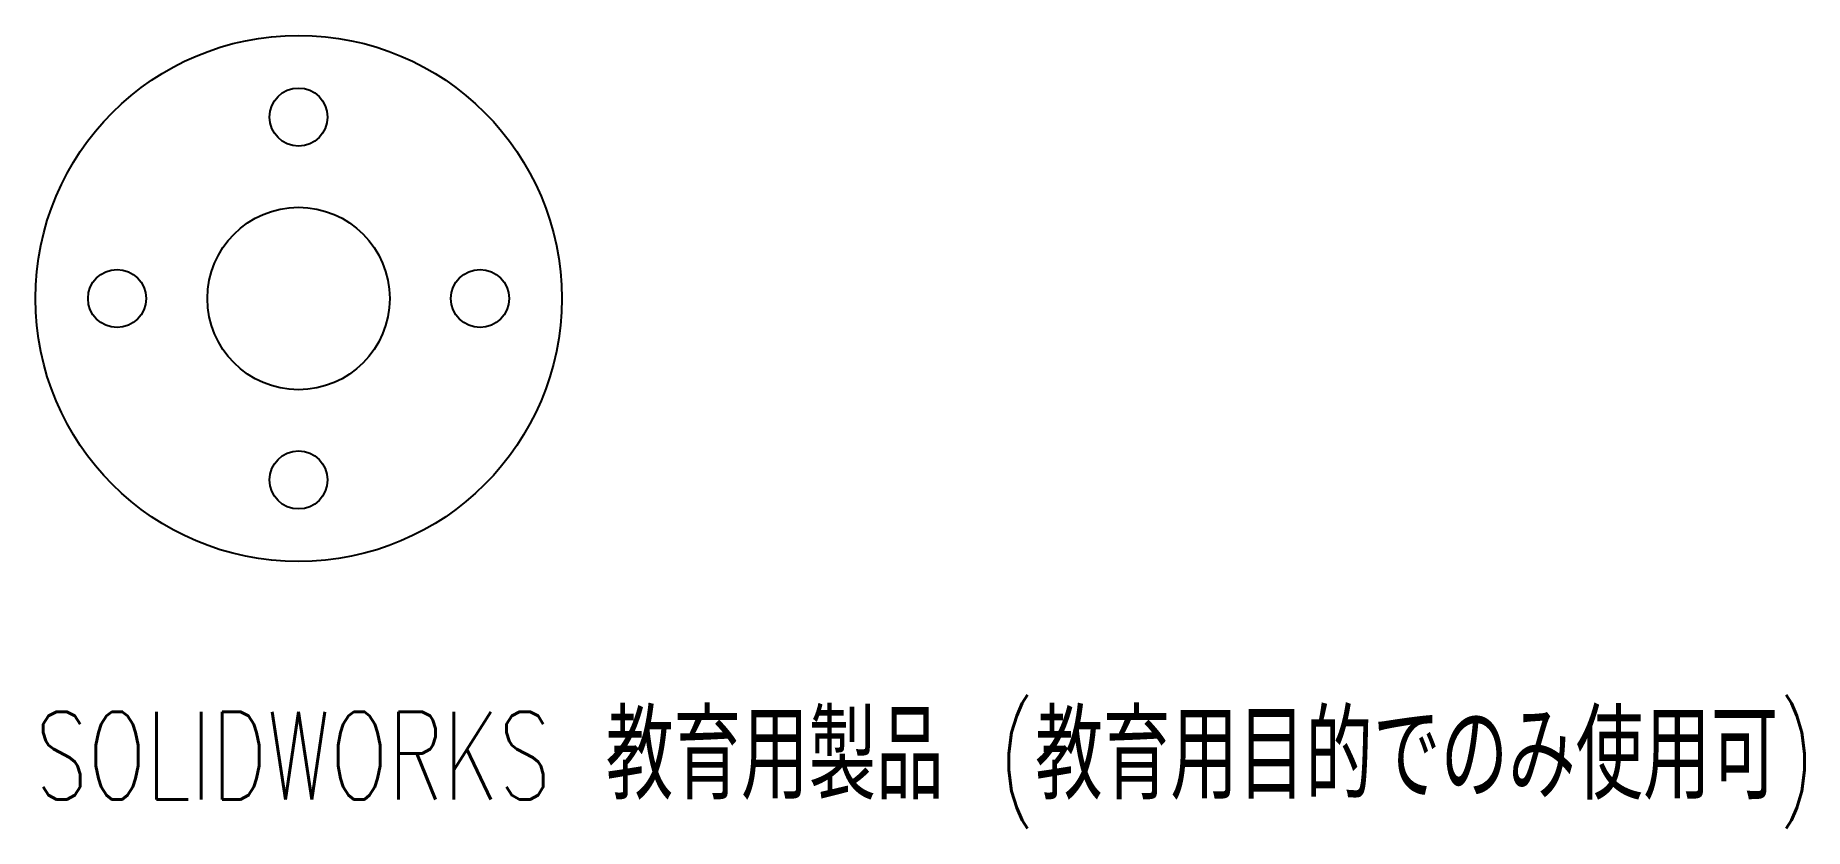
# Model space of a CAD drawing. Header units: millimetres. Extents: x -14.5 to 83, y -29.2 to 14.5.
import ezdxf

# ---------------------------------------------------------------- set-up
doc = ezdxf.new("R2010")
doc.units = ezdxf.units.MM
doc.styles.add('SLDTEXTSTYLE0', font='TXT', dxfattribs={"width": 0.7, "bigfont": 'bigfont'})

msp = doc.modelspace()

# ---------------------------------------------------------------- linework, layer by layer
at = {"color": 7, "linetype": 'Continuous', "lineweight": 25}
for centre, radius in [((0, 0), 14.5), ((0, 10), 1.6), ((0, 0), 5.025), ((-10, 0), 1.6), ((10, 0), 1.6), ((0, -10), 1.6)]:
    msp.add_circle(centre, radius, dxfattribs=at)

# ---------------------------------------------------------------- texts
at = {"color": 7, "linetype": 'Continuous', "insert": (-14.5, -22.77), "char_height": 4.83362, "attachment_point": 1, "style": 'SLDTEXTSTYLE0'}
msp.add_mtext('SOLIDWORKS 教育用製品 (教育用目的でのみ使用可)', dxfattribs=at)

doc.saveas('drawing.dxf')
